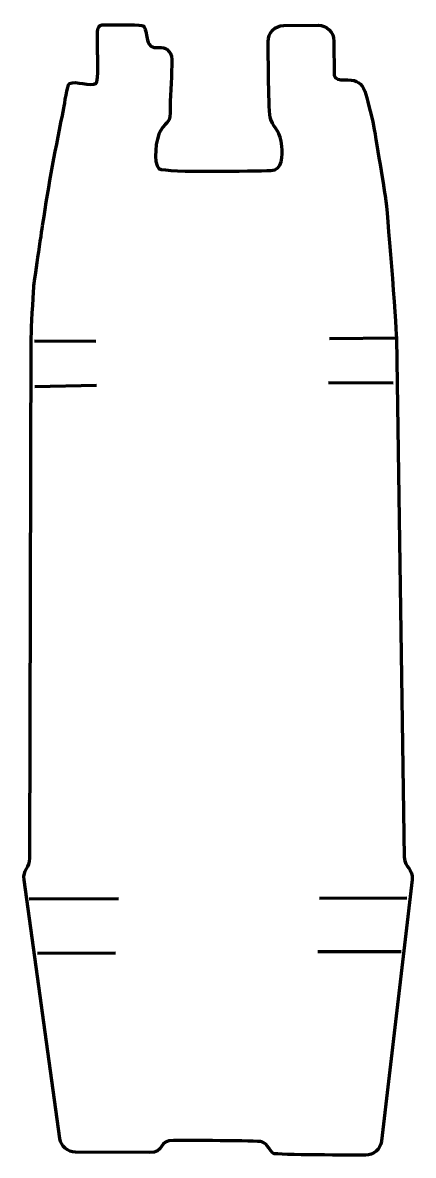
# Model space of a CAD drawing. Header units: millimetres. Extents: x -846 to 2343, y -945 to 1408.
# Drawn here: x 2145 to 2343, y -945 to -371 of the extents above; entities outside this region: 1.
import ezdxf

# ---------------------------------------------------------------- set-up
doc = ezdxf.new("R2010")
doc.units = ezdxf.units.MM
doc.header["$MEASUREMENT"] = 0
doc.header["$XCLIPFRAME"] = 0
doc.layers.add('layer 1', color=7, linetype='Continuous', plot=False)
doc.layers.add('layer 2', color=7, linetype='Continuous')
doc.layers.add('layer 3', color=7, linetype='Continuous')
picture_1 = doc.add_image_def('image18.jpg', size_in_pixel=(65370, 136225))

msp = doc.modelspace()

# ---------------------------------------------------------------- linework, layer by layer
at = {"layer": 'layer 2', "color": 242, "lineweight": 158}
msp.add_open_spline([(2294.42, -372.7), (2294.42, -372.7), (2277.09, -372.81), (2277.09, -372.81), (2277.09, -372.81), (2272.61, -372.83), (2269.06, -376.47), (2269.14, -380.95), (2269.14, -380.95), (2269.24, -386.84), (2269.17, -417.19), (2270.44, -420.39), (2270.44, -420.39), (2272.62, -425.88), (2275.29, -426.19), (2276.09, -434.08), (2276.09, -434.08), (2276.53, -438.53), (2276.54, -446.24), (2270.48, -446.31), (2270.48, -446.31), (2261.93, -446.41), (2217.86, -447.57), (2213.77, -445.33), (2213.77, -445.33), (2210.69, -442.69), (2212.23, -429.83), (2214.51, -426.12), (2214.51, -426.12), (2218.26, -420.01), (2219.72, -423.52), (2219.55, -414.11), (2219.55, -414.11), (2219.4, -406.44), (2220.44, -397.71), (2220.31, -390.04), (2220.31, -390.04), (2220.26, -387.43), (2219.18, -386.12), (2217.97, -384.99), (2217.97, -384.99), (2215.82, -382.99), (2211.43, -384.77), (2209.68, -383.24), (2209.68, -383.24), (2208.33, -382.06), (2207.87, -380.31), (2207.74, -379.35), (2207.74, -379.35), (2207.44, -377.26), (2206.98, -373.99), (2205.87, -372.96), (2205.87, -372.96), (2205.3, -372.42), (2192.55, -372.34), (2191.08, -372.4), (2191.08, -372.4), (2185.98, -372.61), (2182.72, -371.35), (2182.63, -375.92), (2182.63, -375.92), (2182.56, -379.95), (2182.73, -387.03), (2182.74, -387.94), (2182.74, -387.94), (2182.8, -394.07), (2183.04, -401.16), (2181.96, -401.96), (2181.96, -401.96), (2179.24, -404.01), (2171.4, -400.54), (2168.48, -402.22), (2168.48, -402.22), (2167.2, -402.96), (2165.98, -412.97), (2165.62, -414.72), (2165.62, -414.72), (2161.64, -434), (2157.87, -453.81), (2155, -473.27), (2155, -473.27), (2154.39, -477.39), (2150.42, -503.51), (2150.33, -505.32), (2150.33, -505.32), (2150.03, -511.56), (2149.1, -525.6), (2149.08, -530.95), (2149.08, -530.95), (2149.08, -530.95), (2148.4, -794.83), (2148.4, -794.83), (2148.4, -794.83), (2148.39, -799.37), (2144.73, -800.77), (2145.41, -805.71), (2145.41, -805.71), (2145.41, -805.71), (2163.64, -936.87), (2163.64, -936.87), (2163.64, -936.87), (2164.19, -940.83), (2167.51, -943.74), (2171.51, -943.77), (2171.51, -943.77), (2171.51, -943.77), (2208.93, -944.01), (2208.93, -944.01), (2208.93, -944.01), (2216.57, -944.06), (2213.62, -937.74), (2221.21, -937.81), (2221.21, -937.81), (2226.58, -937.86), (2263.99, -937.94), (2265.93, -938.53), (2265.93, -938.53), (2268.87, -939.42), (2270.39, -943.71), (2271.63, -944.38), (2271.63, -944.38), (2273.55, -945.4), (2312.95, -945.21), (2318.49, -945.25), (2318.49, -945.25), (2322.59, -945.29), (2326.02, -942.26), (2326.5, -938.19), (2326.5, -938.19), (2326.5, -938.19), (2342.02, -805.79), (2342.02, -805.79), (2342.02, -805.79), (2342.69, -800.05), (2338.2, -799.68), (2338.12, -794.36), (2338.12, -794.36), (2338.12, -794.36), (2334.14, -531.28), (2334.14, -531.28), (2334.14, -531.28), (2334.03, -524.31), (2329.35, -464.95), (2328.58, -460.29), (2328.58, -460.29), (2327.8, -455.54), (2322.68, -423.57), (2322.18, -421.69), (2322.18, -421.69), (2317.91, -405.67), (2318.75, -399.71), (2307.57, -400.35), (2307.57, -400.35), (2305.55, -400.47), (2303.1, -400.13), (2302.54, -397.89), (2302.54, -397.89), (2302.54, -397.89), (2302.47, -380.66), (2302.47, -380.66), (2302.47, -380.66), (2302.45, -376.21), (2298.87, -372.67), (2294.42, -372.7)], degree=3, knots=[0, 0, 0, 0, 0.02381, 0.02381, 0.02381, 0.02381, 0.047619, 0.047619, 0.047619, 0.047619, 0.071429, 0.071429, 0.071429, 0.071429, 0.095238, 0.095238, 0.095238, 0.095238, 0.119048, 0.119048, 0.119048, 0.119048, 0.142857, 0.142857, 0.142857, 0.142857, 0.166667, 0.166667, 0.166667, 0.166667, 0.190476, 0.190476, 0.190476, 0.190476, 0.214286, 0.214286, 0.214286, 0.214286, 0.238095, 0.238095, 0.238095, 0.238095, 0.261905, 0.261905, 0.261905, 0.261905, 0.285714, 0.285714, 0.285714, 0.285714, 0.309524, 0.309524, 0.309524, 0.309524, 0.333333, 0.333333, 0.333333, 0.333333, 0.357143, 0.357143, 0.357143, 0.357143, 0.380952, 0.380952, 0.380952, 0.380952, 0.404762, 0.404762, 0.404762, 0.404762, 0.428571, 0.428571, 0.428571, 0.428571, 0.452381, 0.452381, 0.452381, 0.452381, 0.47619, 0.47619, 0.47619, 0.47619, 0.5, 0.5, 0.5, 0.5, 0.52381, 0.52381, 0.52381, 0.52381, 0.547619, 0.547619, 0.547619, 0.547619, 0.571429, 0.571429, 0.571429, 0.571429, 0.595238, 0.595238, 0.595238, 0.595238, 0.619048, 0.619048, 0.619048, 0.619048, 0.642857, 0.642857, 0.642857, 0.642857, 0.666667, 0.666667, 0.666667, 0.666667, 0.690476, 0.690476, 0.690476, 0.690476, 0.714286, 0.714286, 0.714286, 0.714286, 0.738095, 0.738095, 0.738095, 0.738095, 0.761905, 0.761905, 0.761905, 0.761905, 0.785714, 0.785714, 0.785714, 0.785714, 0.809524, 0.809524, 0.809524, 0.809524, 0.833333, 0.833333, 0.833333, 0.833333, 0.857143, 0.857143, 0.857143, 0.857143, 0.880952, 0.880952, 0.880952, 0.880952, 0.904762, 0.904762, 0.904762, 0.904762, 0.928571, 0.928571, 0.928571, 0.928571, 0.952381, 0.952381, 0.952381, 0.952381, 1, 1, 1, 1], dxfattribs=at)
at = {"layer": 'layer 3', "color": 142, "lineweight": 158}
for points in [[(2150.73, -532.56), (2150.73, -532.56), (2181.74, -532.77), (2181.74, -532.77)], [(2334.14, -531.28), (2334.14, -531.28), (2300.17, -531.61), (2300.17, -531.61)], [(2150.83, -555.74), (2150.83, -555.74), (2182.16, -555.1), (2182.16, -555.1)], [(2332.55, -554.04), (2332.55, -554.04), (2299.74, -553.83), (2299.74, -553.83)], [(2339.32, -815.03), (2339.32, -815.03), (2295.08, -815.24), (2295.08, -815.24)], [(2147.98, -815.45), (2147.98, -815.45), (2193.27, -815.24), (2193.27, -815.24)], [(2152.21, -842.97), (2152.21, -842.97), (2191.79, -842.76), (2191.79, -842.76)], [(2336.57, -842.33), (2336.57, -842.33), (2294.24, -842.33), (2294.24, -842.33)]]:
    msp.add_open_spline(points, degree=3, dxfattribs=at)

# ---------------------------------------------------------------- pictures from other files: only their frames are drawn
at = {"layer": 'layer 1', "color": 0}
image = msp.add_image(picture_1, insert=(-834.24, -490.83), size_in_units=(907.92, 1892.01), dxfattribs=at)
image.set_boundary_path([(-834.2, -490.8), (73.7, 1401.2)])
image.dxf.flags = 3

doc.saveas('drawing.dxf')
